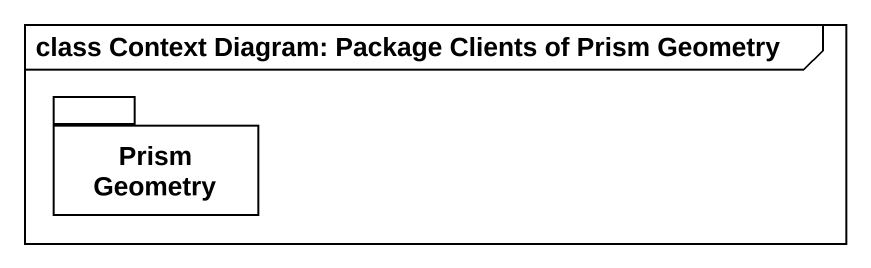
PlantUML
@startuml
mainframe class Context Diagram: Package Clients of Prism Geometry
package "Prism Geometry" as Prism_Geometry {
}
@enduml
